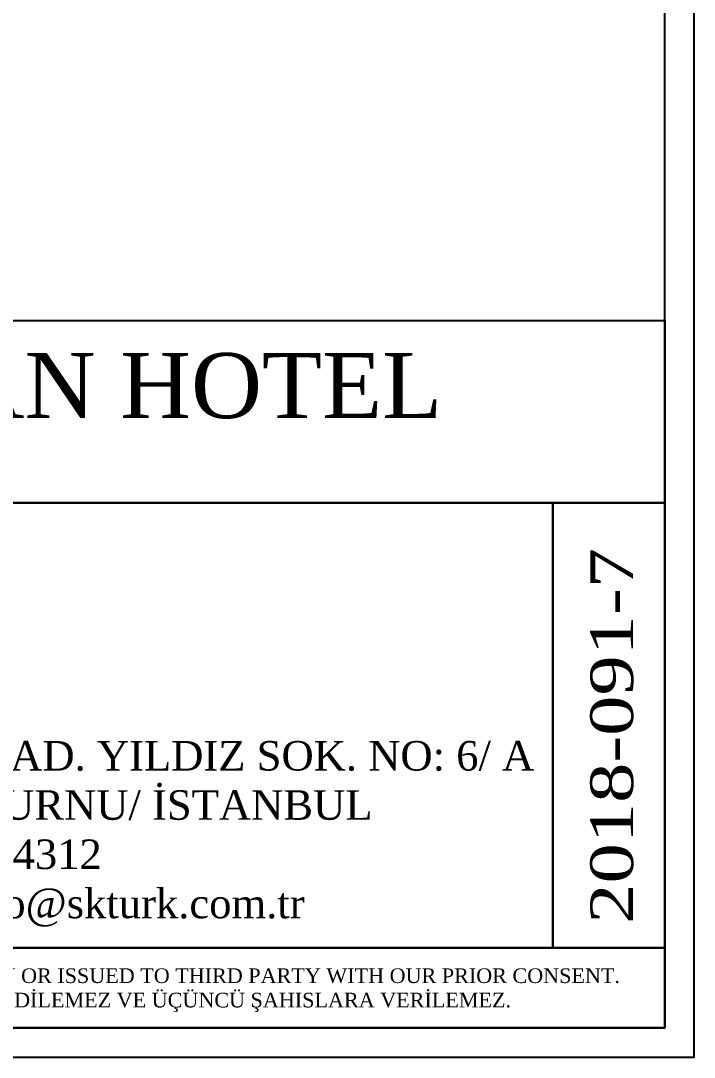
# Model space of a CAD drawing. Header units: millimetres. Extents: x -937 to 10425, y -275 to 2422.
# Drawn here: x 6364.8 to 6594.9, y -145.4 to 208.7 of the extents above; entities that cross this region are included whole.
import ezdxf
from ezdxf.enums import TextEntityAlignment as Align

# ---------------------------------------------------------------- set-up
doc = ezdxf.new("R2010")
doc.units = ezdxf.units.MM
doc.layers.add('Sktürk ANTET', color=7, linetype='Continuous')
doc.styles.add('CGOMEGA', font='times.ttf', dxfattribs={"height": 15})

msp = doc.modelspace()

# ---------------------------------------------------------------- linework, layer by layer
for points in [[(3714.87, -145.36), (6594.87, -145.36), (6594.87, 1924.64), (3714.87, 1924.64)], [(3724.87, -135.36), (6584.87, -135.36), (6584.87, 1914.64), (3724.87, 1914.64)]]:
    msp.add_lwpolyline(points, close=True)
at = {"layer": 'Sktürk ANTET'}
for points in [[(5786.31, 106.32), (6584.87, 106.32), (6584.87, 44.04), (5786.31, 44.04)], [(6131.4, 44.04), (6546.6, 44.04), (6546.6, -107.95), (6131.4, -107.95)], [(6546.6, 44.04), (6584.87, 44.04), (6584.87, -107.95), (6546.6, -107.95)], [(5786.31, -107.95), (6584.87, -107.95), (6584.87, -135.36), (5786.31, -135.36)]]:
    msp.add_lwpolyline(points, close=True, dxfattribs=at)

# ---------------------------------------------------------------- texts
at = {"layer": 'Sktürk ANTET', "style": 'CGOMEGA'}
msp.add_text('LEVENT BÖREKÇİLİK/ OTTOMAN HOTEL', height=22.2361, dxfattribs=at).set_placement((6185.59, 72.97), align=Align.CENTER)
at = {"layer": 'Sktürk ANTET', "style": 'CGOMEGA', "width": 1.25}
msp.add_text('2018-091-7', height=14.569, rotation=90, dxfattribs=at).set_placement((6573.97, -99.75))
at = {"layer": 'Sktürk ANTET', "attachment_point": 5, "style": 'CGOMEGA'}
for s, insert, char_height, width in [('MALTEPE MAH. DAVUTPAŞA CAD. YILDIZ SOK. NO: 6/ A\\PDAVUTPAŞA/ ZEYTİNBURNU/ İSTANBUL\\Pp: 0212 909 4312\\Pw: skturk.com.tr | e: info@skturk.com.tr', (6339, -69.27), 10.0863, 474.4046), ("THIS DRAWING REMAINS THE PROPERTY OF {\\fTimes New Roman|b0|i0|c162|p18;SKTÜRK ENDÜSTRİYEL MUTFAK SAN. VE TİC. LTD. ŞTİ. }AND MAY ONLY BE COPIED COMPLETELY OR PARTY OR ISSUED TO THIRD PARTY WITH OUR PRIOR CONSENT.\\PBU RESİM {\\fTimes New Roman|b0|i0|c162|p18;SKTÜRK ENDÜSTRİYEL MUTFAK SAN. VE TİC. LTD. ŞTİ.'NİN }MALI OLUP YAZILI İZİN OLMADIKÇA KISMEN VEYA TAMAMEN KOPYA EDİLEMEZ VE ÜÇÜNCÜ ŞAHISLARA VERİLEMEZ.", (6190.31, -122.48), 5, 796.0812)]:
    msp.add_mtext(s, dxfattribs=dict(at, insert=insert, char_height=char_height, width=width))

doc.saveas('drawing.dxf')
